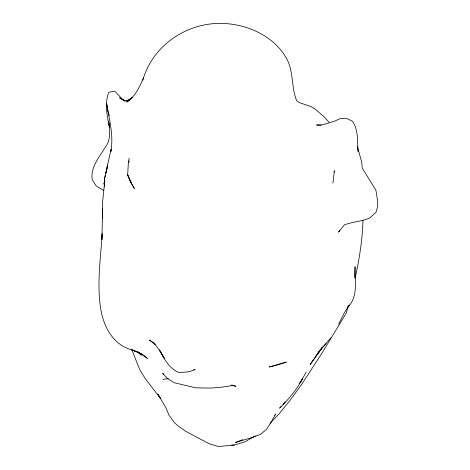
<?xml version="1.0" encoding="UTF-8"?>
<svg xmlns="http://www.w3.org/2000/svg" width="470" height="470" viewBox="0 0 470 470"><rect width="100%" height="100%" fill="white"/><g stroke="black" fill="none" stroke-linecap="round" stroke-linejoin="round"><path stroke-width="0.7" d="M102.531 218.615L102.648 208.175L101.878 239.682L102.196 233.69C100.627 258.817 96.673 284.186 100.791 309.272C103.1 322.643 108.805 336.191 120.126 344.334C128.469 350.796 140.013 350.444 147.416 358.469L138.973 352.365L131.858 349.839L140.771 353.628M104.687 180.433L104.716 177.595L111.09 149.401L110.844 151.657C113.846 135.454 109.222 119.509 106.672 103.617L107.789 110.861L109.299 115.602M362.975 220.324C362.464 239.812 359.309 259.152 355.114 278.164M128.968 162.238L129.027 160.863M104.24 186.655L104.716 177.595L105.597 175.657M354.603 277.541L355.085 266.707C354.65 280.431 358.575 296.317 347.759 307.327L349.269 305.007L343.74 313.878L338.688 324.147M104.311 186.708L104.781 181.291L102.472 202.823L102.601 213.333M332.919 183.083L334.399 170.763L334.011 172.073M129.156 158.12L128.263 164.247L127.681 174.981L131.06 182.807L134.297 188.429L131.06 182.807L130.736 181.385M107.665 165.14L105.956 173.113L107.354 166.627M348.1 306.422L346.231 313.167L322.138 352.847L301.787 384.219L290.489 399.823L278.88 414.105L270.209 423.141M142.798 80.112C153.631 42.282 192.864 18.665 231.381 24.152C253.036 27.084 274.697 38.176 285.96 57.499C294.067 70.712 290.883 87.032 296.729 100.78L299.396 102.66L310.876 106.479L315.329 109.175L324.476 117.112L328.977 122.235M143.421 78.049C139.637 87.073 135.213 96.309 126.947 102.061L132.558 97.396M339.499 230.341L338.606 232.18L344.357 224.895C352.571 221.675 361.612 221.605 369.673 217.992L376.012 212.334L377.786 205.948L377.198 198.134L375.882 190.127L362.247 168.137L361.759 162.467L357.453 146.487M281.025 406.556L279.627 408.119C288.557 399.482 296.588 389.877 302.445 378.879L301.617 380.065M300.818 381.869L306.176 372.046M320.458 349.645L317.326 354.192L321.028 349.098L310.2 364.462L321.028 349.098L330.98 337.818M321.239 348.505L322.021 347.365M299.137 383.626L300.794 381.252M315.305 356.783L322.297 347.694L325.974 343.699M274.756 415.221L275.614 414.176L270.955 422.512L266.508 429.351L260.486 434.374L253.594 437.018L235.499 442.505L242.761 439.65M282.893 404.47L285.22 401.868M321.451 348.628L322.297 347.694M132.499 97.255L126.594 101.226L127.91 100.75M255.339 435.872L244.97 441.794L234.448 445.031L218.391 446.5L209.085 443.698L185.779 431.36L177.742 425.644L174.288 422.483L168.812 414.822L165.851 407.555L157.879 394.207L160.599 398.49L145.259 378.661L139.749 369.679L131.635 349.245M129.156 99.828L125.138 100.927L119.539 97.789L124.468 100.903M316.663 125.76L326.703 123.716L335.269 120.866L340.368 118.516L347.06 118.687L352.341 121.119C358.692 130.031 357.229 141.576 358.005 151.91M231.863 385.124L235.964 386.346L233.003 385.459L221.658 387.18L210.208 388.091L195.684 387.821L174.276 382.739L167.561 378.603L162.626 373.35L163.83 374.126M193.681 369.843L195.115 369.667L188.705 371.817L179.07 372.581C169.141 368.627 164.136 358.874 159.412 349.95L164.259 358.228L159.483 350.191L154.031 343.035L155.118 344.393L149.395 339.998L153.643 342.853M162.814 379.343L168.372 378.667M231.581 445.108L234.448 445.031M316.557 124.362L321.251 125.279M231.681 385.065L233.003 385.459M103.706 190.368L96.262 186.067L92.214 179.593C90.375 167.379 98.894 157.938 104.61 148.191C111.079 140.724 110.103 130.331 108.558 121.289M125.255 101.267L122.083 98.859L115.097 91.568L113.417 91.274L108.746 92.367C104.446 103.594 107.09 115.832 109.416 127.188L108.652 121.413M137.24 351.607L141.317 355.238L138.256 352.388M357.453 148.538L357.676 149.889M286.318 362.112L275.126 365.607L269.216 366.976L286.318 362.112M131.418 183.435L127.681 174.981L131.418 183.435M104.557 186.29L103.958 182.947L104.546 186.285"/></g></svg>
